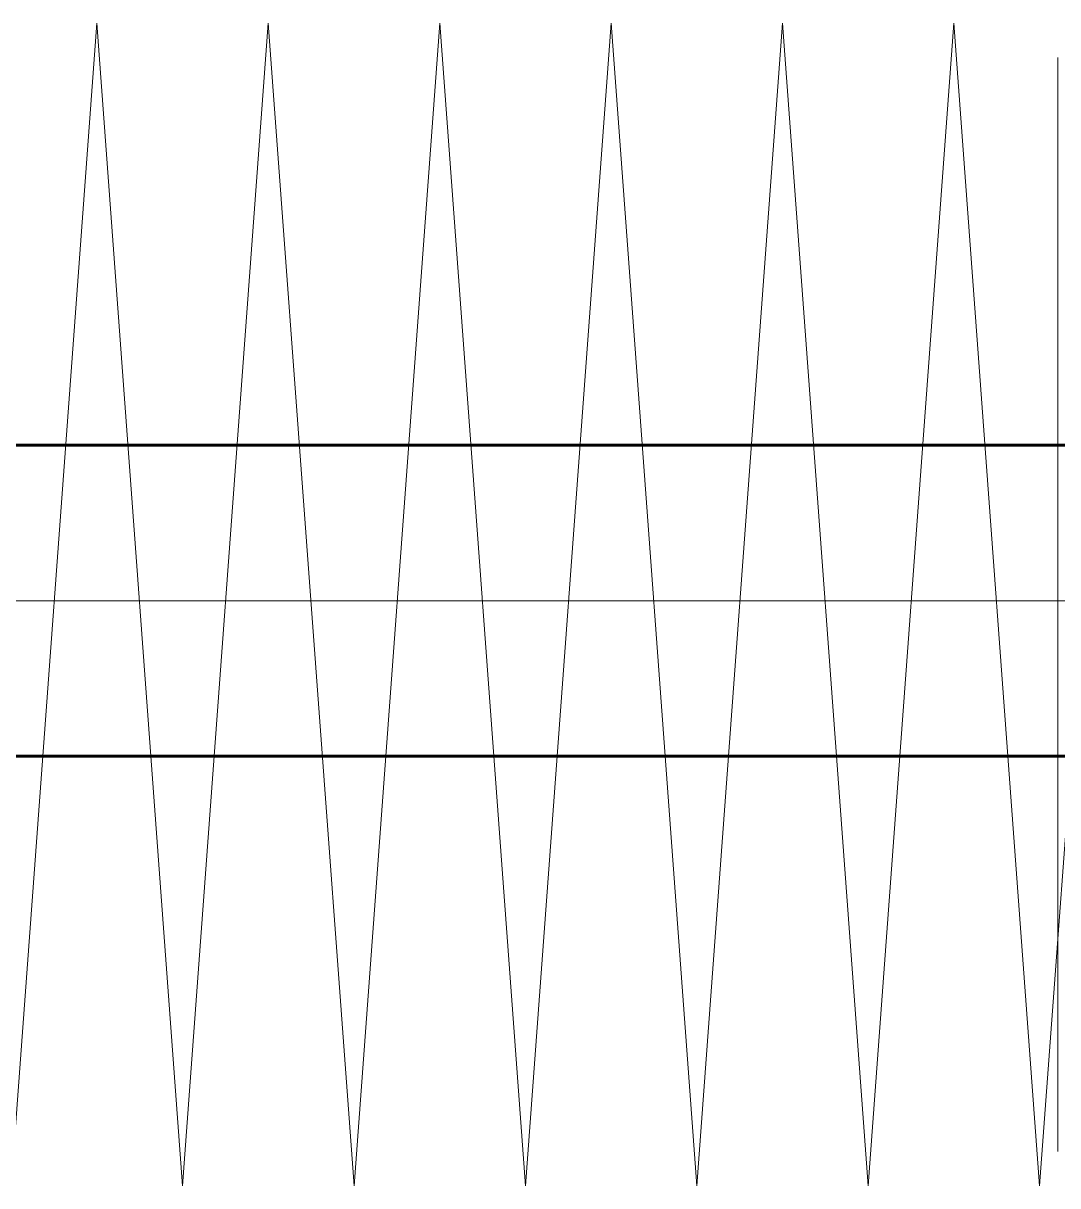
# Model space of a CAD drawing. Header units: millimetres. Extents: x 0 to 840, y 0 to 594.
# Drawn here: x 546.25 to 547.729, y 265.433 to 267.096 of the extents above; entities that cross this region are included whole.
import ezdxf

# ---------------------------------------------------------------- set-up
doc = ezdxf.new("R2010")
doc.units = ezdxf.units.MM
for name, pattern in [('K5LT_AXLED', [19.5, 15, -1.5, 1.5, -1.5]), ('K5LT_BASIC', [0]), ('K5LT_DASHED', [6, 4, -2])]:
    doc.linetypes.add(name, pattern=pattern)
doc.layers.add('Системный слой', color=7, linetype='Continuous')

# ---------------------------------------------------------------- blocks, each defined once
blk = doc.blocks.new('U290')
at = {"layer": 'Системный слой', "color": 30, "linetype": 'K5LT_AXLED', "lineweight": 18, "true_color": 0xff8000}
for q in [(545.253, 265.4332), (545.498, 265.4332)]:
    blk.add_line((545.3755, 267.0957), q, dxfattribs=at)
blk = doc.blocks.new('U291')
at = {"layer": 'Системный слой', "color": 30, "linetype": 'K5LT_AXLED', "lineweight": 18, "true_color": 0xff8000}
for q in [(545.498, 265.4332), (545.743, 265.4332)]:
    blk.add_line((545.6205, 267.0957), q, dxfattribs=at)
blk = doc.blocks.new('U292')
at = {"layer": 'Системный слой', "color": 30, "linetype": 'K5LT_AXLED', "lineweight": 18, "true_color": 0xff8000}
for q in [(545.988, 265.4332), (546.233, 265.4332)]:
    blk.add_line((546.1105, 267.0957), q, dxfattribs=at)
blk = doc.blocks.new('U293')
at = {"layer": 'Системный слой', "color": 30, "linetype": 'K5LT_AXLED', "lineweight": 18, "true_color": 0xff8000}
for q in [(545.743, 265.4332), (545.988, 265.4332)]:
    blk.add_line((545.8655, 267.0957), q, dxfattribs=at)
blk = doc.blocks.new('U294')
at = {"layer": 'Системный слой', "color": 30, "linetype": 'K5LT_AXLED', "lineweight": 18, "true_color": 0xff8000}
for q in [(546.233, 265.4332), (546.478, 265.4332)]:
    blk.add_line((546.3555, 267.0957), q, dxfattribs=at)
blk = doc.blocks.new('U295')
at = {"layer": 'Системный слой', "color": 30, "linetype": 'K5LT_AXLED', "lineweight": 18, "true_color": 0xff8000}
for q in [(546.478, 265.4332), (546.723, 265.4332)]:
    blk.add_line((546.6005, 267.0957), q, dxfattribs=at)
blk = doc.blocks.new('U289')
at = {"layer": 'Системный слой'}
for name in ['U290', 'U291', 'U293', 'U292', 'U294', 'U295']:
    blk.add_blockref(name, (0, 0), dxfattribs=at)
blk = doc.blocks.new('U297')
at = {"layer": 'Системный слой', "color": 30, "linetype": 'K5LT_AXLED', "lineweight": 18, "true_color": 0xff8000}
for q in [(546.723, 265.4332), (546.968, 265.4332)]:
    blk.add_line((546.8455, 267.0957), q, dxfattribs=at)
blk = doc.blocks.new('U298')
at = {"layer": 'Системный слой', "color": 30, "linetype": 'K5LT_AXLED', "lineweight": 18, "true_color": 0xff8000}
for q in [(546.968, 265.4332), (547.213, 265.4332)]:
    blk.add_line((547.0905, 267.0957), q, dxfattribs=at)
blk = doc.blocks.new('U299')
at = {"layer": 'Системный слой', "color": 30, "linetype": 'K5LT_AXLED', "lineweight": 18, "true_color": 0xff8000}
for q in [(547.458, 265.4332), (547.703, 265.4332)]:
    blk.add_line((547.5805, 267.0957), q, dxfattribs=at)
blk = doc.blocks.new('U300')
at = {"layer": 'Системный слой', "color": 30, "linetype": 'K5LT_AXLED', "lineweight": 18, "true_color": 0xff8000}
for q in [(547.213, 265.4332), (547.458, 265.4332)]:
    blk.add_line((547.3355, 267.0957), q, dxfattribs=at)
blk = doc.blocks.new('U301')
at = {"layer": 'Системный слой', "color": 30, "linetype": 'K5LT_AXLED', "lineweight": 18, "true_color": 0xff8000}
for q in [(547.703, 265.4332), (547.948, 265.4332)]:
    blk.add_line((547.8255, 267.0957), q, dxfattribs=at)
blk = doc.blocks.new('U302')
at = {"layer": 'Системный слой', "color": 30, "linetype": 'K5LT_AXLED', "lineweight": 18, "true_color": 0xff8000}
for q in [(547.948, 265.4332), (548.193, 265.4332)]:
    blk.add_line((548.0705, 267.0957), q, dxfattribs=at)
blk = doc.blocks.new('U303')
at = {"layer": 'Системный слой', "color": 30, "linetype": 'K5LT_AXLED', "lineweight": 18, "true_color": 0xff8000}
for q in [(548.193, 265.4332), (548.438, 265.4332)]:
    blk.add_line((548.3155, 267.0957), q, dxfattribs=at)
blk = doc.blocks.new('U296')
at = {"layer": 'Системный слой'}
for name in ['U297', 'U298', 'U300', 'U299', 'U301', 'U302', 'U303']:
    blk.add_blockref(name, (0, 0), dxfattribs=at)

msp = doc.modelspace()

# ---------------------------------------------------------------- linework, layer by layer
at = {"layer": 'Системный слой', "color": 7, "linetype": 'K5LT_DASHED', "lineweight": 18}
msp.add_line((547.72885, 267.04651), (547.72885, 265.48232), dxfattribs=at)
at = {"layer": 'Системный слой', "color": 5, "linetype": 'K5LT_BASIC', "lineweight": 60, "true_color": 0x0000ff}
for p, q in [((526.2508, 266.49204), (548.4726, 266.49204)), ((526.29019, 266.04754), (548.4726, 266.04754))]:
    msp.add_line(p, q, dxfattribs=at)
at = {"layer": 'Системный слой', "color": 30, "linetype": 'K5LT_AXLED', "lineweight": 18, "true_color": 0xff8000}
msp.add_line((519.2633, 266.26979), (571.47579, 266.26979), dxfattribs=at)

# ---------------------------------------------------------------- block references
at = {"layer": 'Системный слой'}
for name in ['U289', 'U296']:
    msp.add_blockref(name, (0, 0), dxfattribs=at)

doc.saveas('drawing.dxf')
